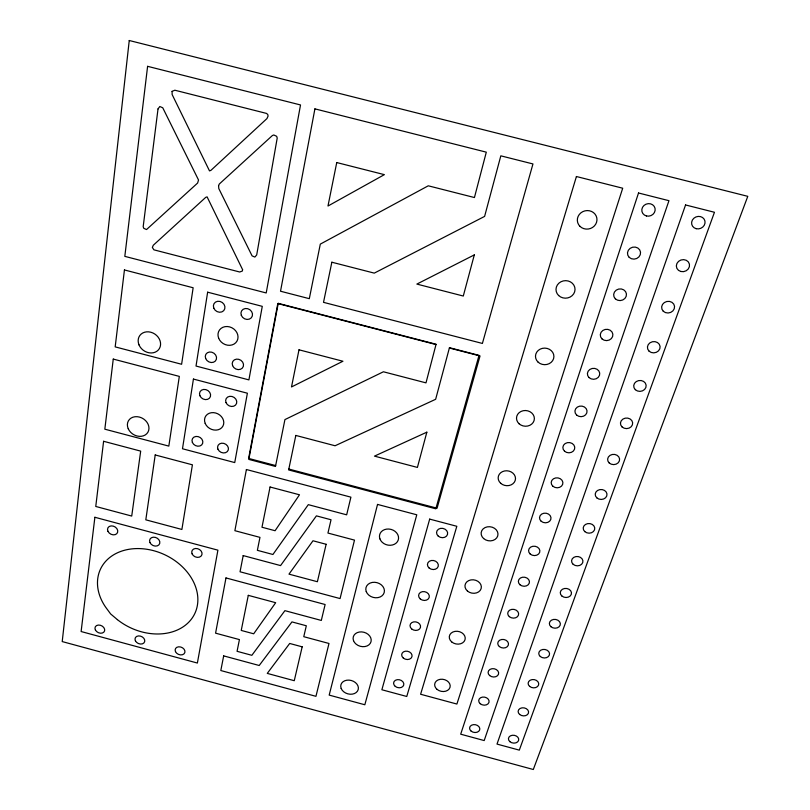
<?xml version="1.0" encoding="UTF-8"?>
<svg xmlns="http://www.w3.org/2000/svg" width="810" height="810" viewBox="0 0 810 810"><rect width="100%" height="100%" fill="white"/><g stroke="black" fill="none" stroke-linecap="round" stroke-linejoin="round"><path stroke-width="1.21" d="M436.013 344.554L277.8 303.568L248.629 458.43L275.663 465.568M449.378 348.017L480.036 355.954L437.066 508.214L288.826 469.051M129.246 40.5L62.218 641.581L533.304 769.5L747.782 196.334L129.246 40.5M147.602 66.329L124.821 256.365L266.207 292.957L300.52 104.956L147.602 66.329M113.258 359.083L104.834 429.189L168.824 446.108L179.324 376.397L113.258 359.083M103.599 441.288L95.762 506.463L131.726 516.061L140.687 451.119L103.599 441.288M124.436 269.953L115.182 346.882L181.612 364.267L193.144 287.763L124.436 269.953M94.881 517.276L81.121 631.537L197.377 663.046L217.91 550.162L94.881 517.276M158.021 108.915L143.178 226.689L143.785 228.319L146.519 229.564L197.61 183.05L198.531 180.012L162.739 107.77L159.813 106.515L158.021 108.915M172.074 91.388L172.145 94.567L209.506 170.89L210.894 170.383L266.956 118.574L268.08 116.083L267.756 114.493L266.5 113.41L174.839 90.214L172.074 91.388M155.206 454.957L145.81 519.828L181.885 529.456L192.415 464.818L155.206 454.957M218.589 185.601L218.791 188.548L252.092 255.889L254.877 257.064L256.699 254.937L277.212 138.075L276.666 136.303L273.79 134.976L272.373 135.543L219.307 184.022L218.589 185.601M193.428 379.07L182.483 448.76L234.738 462.571L247.384 393.214L193.428 379.07M207.644 292.187L196.02 366.049L248.903 379.89L262.278 306.352L207.644 292.187M242.595 269.659L242.362 271.026L239.719 272.008L153.91 249.834L152.351 247.445L153.292 245.248L205.72 197.367L207.097 196.87L242.595 269.659M225.98 577.935L215.581 633.167L239.426 639.596L237.067 651.311L251.859 655.31L284.907 610.659L321.307 620.44L325.124 604.513L225.98 577.935M246.402 469.517L234.88 530.692L259.969 537.374L257.367 550.324L272.919 554.486L308.306 504.65L346.66 514.826L350.902 497.158L246.402 469.517M278.235 303.345L248.812 459.402L275.481 466.449L284.928 419.59L383.413 371.78L425.989 382.867L436.094 344.23L278.235 303.345M314.908 108.864L280.523 291.225L309.309 298.677L320.304 244.124L428.267 185.804L474.437 197.539L486.304 152.159L314.908 108.864M223.671 655.887L220.816 670.538L315.951 696.327L328.992 643.474L303.77 636.69L306.322 625.776L291.954 621.908L259.2 665.496L223.671 655.887M243.192 555.589L240.043 571.779L340.068 598.57L354.496 540.118L327.939 533.061L331.037 519.757L316.406 515.869L280.564 565.582L243.192 555.589M248.285 595.35L241.238 630.433L253.692 633.795L275.673 602.701L248.285 595.35M270.064 487.002L261.974 527.239L275.086 530.722L299.487 494.788L270.064 487.002M299.001 349.809L291.509 386.957L342.924 361.24L299.001 349.809M336.747 162.547L327.979 206.023L384.365 174.646L336.747 162.547M295.822 435.436L288.643 469.932L435.81 508.812L479.034 355.357L449.459 347.692L435.648 399.289L335.067 445.763L295.822 435.436M331.857 262.217L323.514 302.343L482.395 343.44L532.96 163.944L500.823 155.834L484.613 216.402L374.271 273.122L331.857 262.217M302.181 646.826L294.263 680.704L267.27 673.394L289.686 643.464L302.181 646.826M326.136 544.279L317.388 581.732L288.988 574.138L312.984 540.776L326.136 544.279M377.531 504.417L329.184 695.101L364.834 704.761L416.775 514.795L377.531 504.417M426.85 432.175L417.413 467.421L374.473 456.131L426.85 432.175M474.306 254.897L463.29 296.035L416.877 284.087L474.306 254.897M429.685 519.109L381.875 689.755L406.762 696.478L456.82 526.287L429.685 519.109M576.416 176.519L420.603 694.251L456.891 704.052L622.708 188.214L576.416 176.519M638.523 192.993L460.688 734.184L484.188 740.563L668.959 200.688L638.523 192.993M685.554 204.96L497.006 744.086L519.311 750.131L714.46 212.271L685.554 204.96M117.389 619.63L110.646 613.95L105.675 607.216A52.123 40.328 25.2 0 1 139.138 548.583A52.123 40.328 25.2 0 1 196.445 609.302A52.123 40.328 25.2 0 1 117.389 619.63M580 226.375A9.852 9.244 -12 0 0 596.565 222.274A9.852 9.244 -12 0 0 584.881 210.883A9.852 9.244 -12 0 0 580 226.375M558.647 295.539A9.518 8.758 -3 0 0 574.654 291.792A9.518 8.758 -3 0 0 563.254 280.928A9.518 8.758 -3 0 0 558.647 295.539M538.093 362.131A9.224 8.292 2.3 0 0 553.564 358.719A9.224 8.292 2.3 0 0 542.437 348.341A9.224 8.292 2.3 0 0 538.093 362.131M519.068 423.751A8.95 7.857 5.5 0 0 534.053 420.653A8.95 7.857 5.5 0 0 523.179 410.721A8.95 7.857 5.5 0 0 519.068 423.751M500.691 483.286A8.697 7.442 7.7 0 0 515.211 480.462A8.697 7.442 7.7 0 0 504.579 470.954A8.697 7.442 7.7 0 0 500.691 483.286M483.631 538.549A8.464 7.057 9.2 0 0 497.715 535.977A8.464 7.057 9.2 0 0 487.316 526.854A8.464 7.057 9.2 0 0 483.631 538.549M467.431 591.027A8.252 6.713 10.3 0 0 481.11 588.678A8.252 6.713 10.3 0 0 470.934 579.909A8.252 6.713 10.3 0 0 467.431 591.027M451.717 641.935A8.039 6.379 11.1 0 0 465.001 639.799A8.039 6.379 11.1 0 0 455.048 631.365A8.039 6.379 11.1 0 0 451.717 641.935M437.066 689.381A7.837 6.075 11.8 0 0 449.985 687.427A7.837 6.075 11.8 0 0 440.235 679.317A7.837 6.075 11.8 0 0 437.066 689.381M646.441 215.956A6.743 6.217 -18.8 0 0 655.027 208.271A6.743 6.217 -18.8 0 0 644.001 205.456A6.743 6.217 -18.8 0 0 646.441 215.956M629.188 257.337A6.581 6.034 -13 0 0 640.264 254.684A6.581 6.034 -13 0 0 632.61 247.212A6.581 6.034 -13 0 0 629.188 257.337M615.347 298.829A6.439 5.852 -8.2 0 0 626.191 296.328A6.439 5.852 -8.2 0 0 618.648 289.059A6.439 5.852 -8.2 0 0 615.347 298.829M601.982 338.894A6.308 5.66 -4.5 0 0 612.613 336.525A6.308 5.66 -4.5 0 0 605.161 329.457A6.308 5.66 -4.5 0 0 601.982 338.894M589.062 377.592A6.186 5.488 -1.5 0 0 599.491 375.354A6.186 5.488 -1.5 0 0 592.15 368.479A6.186 5.488 -1.5 0 0 589.062 377.592M576.588 415.003A6.065 5.316 0.9 0 0 586.804 412.887A6.065 5.316 0.9 0 0 579.565 406.185A6.065 5.316 0.9 0 0 576.588 415.003M564.519 451.18A5.964 5.143 2.8 0 0 574.543 449.175A5.964 5.143 2.8 0 0 567.395 442.655A5.964 5.143 2.8 0 0 564.519 451.18M552.835 486.192A5.862 4.981 4.3 0 0 562.677 484.299A5.862 4.981 4.3 0 0 555.63 477.94A5.862 4.981 4.3 0 0 552.835 486.192M541.151 521.235A5.761 4.83 5.6 0 0 550.8 519.443A5.761 4.83 5.6 0 0 543.844 513.246A5.761 4.83 5.6 0 0 541.151 521.235M530.206 554.03A5.66 4.678 6.6 0 0 539.683 552.339A5.66 4.678 6.6 0 0 532.818 546.294A5.66 4.678 6.6 0 0 530.206 554.03M519.959 584.739A5.579 4.546 7.5 0 0 529.274 583.139A5.579 4.546 7.5 0 0 522.501 577.236A5.579 4.546 7.5 0 0 519.959 584.739M509.318 616.643A5.488 4.404 8.3 0 0 518.461 615.134A5.488 4.404 8.3 0 0 511.778 609.373A5.488 4.404 8.3 0 0 509.318 616.643M499.345 646.542A5.397 4.273 9 0 0 508.326 645.114A5.397 4.273 9 0 0 501.724 639.485A5.397 4.273 9 0 0 499.345 646.542M489.665 675.56A5.316 4.151 9.5 0 0 498.494 674.214A5.316 4.151 9.5 0 0 491.974 668.716A5.316 4.151 9.5 0 0 489.665 675.56M480.259 703.738A5.235 4.03 10 0 0 488.946 702.472A5.235 4.03 10 0 0 482.507 697.096A5.235 4.03 10 0 0 480.259 703.738M471.126 731.116A5.164 3.918 10.5 0 0 479.672 729.911A5.164 3.918 10.5 0 0 473.313 724.656A5.164 3.918 10.5 0 0 471.126 731.116M696.154 228.683A6.814 6.176 -20.3 0 0 704.943 221.039A6.814 6.176 -20.3 0 0 693.887 218.214A6.814 6.176 -20.3 0 0 696.154 228.683M680.846 271.492A6.652 5.994 -15.4 0 0 689.421 264.141A6.652 5.994 -15.4 0 0 678.567 261.357A6.652 5.994 -15.4 0 0 680.846 271.492M663.269 311.232A6.5 5.812 -11.1 0 0 674.254 308.752A6.5 5.812 -11.1 0 0 666.782 301.502A6.5 5.812 -11.1 0 0 663.269 311.232M649.053 351.135A6.369 5.64 -7.5 0 0 659.816 348.796A6.369 5.64 -7.5 0 0 652.445 341.739A6.369 5.64 -7.5 0 0 649.053 351.135M635.323 389.681A6.237 5.457 -4.5 0 0 645.874 387.474A6.237 5.457 -4.5 0 0 638.604 380.609A6.237 5.457 -4.5 0 0 635.323 389.681M622.06 426.941A6.115 5.295 -2 0 0 632.397 424.845A6.115 5.295 -2 0 0 625.219 418.162A6.115 5.295 -2 0 0 622.06 426.941M609.221 462.976A6.004 5.133 0 0 0 619.356 460.991A6.004 5.133 0 0 0 612.279 454.481A6.004 5.133 0 0 0 609.221 462.976M596.808 497.836A5.893 4.971 1.7 0 0 606.751 495.963A5.893 4.971 1.7 0 0 599.764 489.615A5.893 4.971 1.7 0 0 596.808 497.836M584.779 531.593A5.791 4.819 3.2 0 0 594.54 529.821A5.791 4.819 3.2 0 0 587.655 523.635A5.791 4.819 3.2 0 0 584.779 531.593M573.136 564.287A5.7 4.678 4.4 0 0 582.714 562.616A5.7 4.678 4.4 0 0 575.92 556.581A5.7 4.678 4.4 0 0 573.136 564.287M561.846 595.978A5.609 4.536 5.4 0 0 571.263 594.398A5.609 4.536 5.4 0 0 564.54 588.495A5.609 4.536 5.4 0 0 561.846 595.978M550.911 626.697A5.518 4.404 6.3 0 0 560.155 625.209A5.518 4.404 6.3 0 0 553.524 619.447A5.518 4.404 6.3 0 0 550.911 626.697M540.29 656.495A5.427 4.273 7.1 0 0 549.372 655.087A5.427 4.273 7.1 0 0 542.822 649.468A5.427 4.273 7.1 0 0 540.29 656.495M529.639 686.404A5.346 4.151 7.8 0 0 538.559 685.078A5.346 4.151 7.8 0 0 532.099 679.59A5.346 4.151 7.8 0 0 529.639 686.404M519.645 714.46A5.265 4.03 8.5 0 0 528.424 713.205A5.265 4.03 8.5 0 0 522.035 707.839A5.265 4.03 8.5 0 0 519.645 714.46M509.935 741.707A5.184 3.918 9 0 0 518.572 740.532A5.184 3.918 9 0 0 512.264 735.278A5.184 3.918 9 0 0 509.935 741.707M438.281 536.149A5.589 4.657 12 0 0 447.505 534.438A5.589 4.657 12 0 0 440.539 528.393A5.589 4.657 12 0 0 438.281 536.149M429.148 568.033A5.508 4.516 12.5 0 0 438.21 566.413A5.508 4.516 12.5 0 0 431.335 560.51A5.508 4.516 12.5 0 0 429.148 568.033M420.289 598.954A5.417 4.384 12.8 0 0 429.199 597.415A5.417 4.384 12.8 0 0 422.405 591.664A5.417 4.384 12.8 0 0 420.289 598.954M411.693 628.955A5.336 4.253 13.2 0 0 420.451 627.507A5.336 4.253 13.2 0 0 413.748 621.878A5.336 4.253 13.2 0 0 411.693 628.955M403.339 658.085A5.265 4.131 13.4 0 0 411.956 656.707A5.265 4.131 13.4 0 0 405.344 651.21A5.265 4.131 13.4 0 0 403.339 658.085M395.24 686.364A5.184 4.01 13.7 0 0 403.714 685.068A5.184 4.01 13.7 0 0 397.183 679.691A5.184 4.01 13.7 0 0 395.24 686.364M139.026 344.908A11.775 9.963 34.7 0 0 158.304 350.021A11.775 9.963 34.7 0 0 150.792 332.221A11.775 9.963 34.7 0 0 139.026 344.908M205.183 423.357A9.963 8.383 28 0 0 221.677 427.761A9.963 8.383 28 0 0 215.612 412.989A9.963 8.383 28 0 0 205.183 423.357M226 402.57A5.751 4.901 28 0 0 235.538 405.091A5.751 4.901 28 0 0 232.075 396.495A5.751 4.901 28 0 0 226 402.57M199.898 395.715A5.761 4.88 29.6 0 0 209.415 398.226A5.761 4.88 29.6 0 0 205.872 389.62A5.761 4.88 29.6 0 0 199.898 395.715M217.92 449.165A5.629 4.698 26.5 0 0 227.256 451.646A5.629 4.698 26.5 0 0 223.833 443.384A5.629 4.698 26.5 0 0 217.92 449.165M192.375 442.422A5.629 4.688 28 0 0 201.69 444.903A5.629 4.688 28 0 0 198.197 436.62A5.629 4.688 28 0 0 192.375 442.422M128.233 428.743A11.289 9.274 31 0 0 146.792 433.714A11.289 9.274 31 0 0 139.492 417.089A11.289 9.274 31 0 0 128.233 428.743M95.377 629.927A5.093 3.827 25.8 0 0 103.781 632.215A5.093 3.827 25.8 0 0 100.349 625.259A5.093 3.827 25.8 0 0 95.377 629.927M175.497 651.635A5.083 3.858 22.7 0 0 183.941 653.933A5.083 3.858 22.7 0 0 180.721 647.018A5.083 3.858 22.7 0 0 175.497 651.635M135.391 640.771A5.083 3.847 24.3 0 0 143.805 643.059A5.083 3.847 24.3 0 0 140.484 636.123A5.083 3.847 24.3 0 0 135.391 640.771M107.953 531.33A5.356 4.202 28.1 0 0 116.772 533.699A5.356 4.202 28.1 0 0 113.208 526.105A5.356 4.202 28.1 0 0 107.953 531.33M149.971 542.578A5.346 4.232 26.3 0 0 158.811 544.958A5.346 4.232 26.3 0 0 155.368 537.384A5.346 4.232 26.3 0 0 149.971 542.578M192.091 553.848A5.336 4.253 24.4 0 0 200.961 556.237A5.336 4.253 24.4 0 0 197.63 548.684A5.336 4.253 24.4 0 0 192.091 553.848M379.89 538.842A9.669 8.019 15.2 0 0 396.07 543.186A9.669 8.019 15.2 0 0 391.088 529.406A9.669 8.019 15.2 0 0 379.89 538.842M366.242 591.573A9.426 7.614 15.4 0 0 382.006 595.836A9.426 7.614 15.4 0 0 377.075 582.673A9.426 7.614 15.4 0 0 366.242 591.573M353.535 640.7A9.194 7.249 15.6 0 0 368.894 644.881A9.194 7.249 15.6 0 0 364.024 632.286A9.194 7.249 15.6 0 0 353.535 640.7M341.172 688.449A8.971 6.905 15.7 0 0 356.167 692.55A8.971 6.905 15.7 0 0 351.337 680.501A8.971 6.905 15.7 0 0 341.172 688.449M218.649 338.175A10.368 9.021 31.6 0 0 235.791 342.701A10.368 9.021 31.6 0 0 229.564 326.875A10.368 9.021 31.6 0 0 218.649 338.175M232.571 365.604A5.852 5.062 29.5 0 0 242.271 368.165A5.852 5.062 29.5 0 0 238.768 359.306A5.852 5.062 29.5 0 0 232.571 365.604M205.659 358.526A5.862 5.042 31.3 0 0 215.339 361.068A5.862 5.042 31.3 0 0 211.764 352.198A5.862 5.042 31.3 0 0 205.659 358.526M213.779 308.104A6.004 5.255 33.9 0 0 223.681 310.696A6.004 5.255 33.9 0 0 220.047 301.452A6.004 5.255 33.9 0 0 213.779 308.104M241.299 315.303A5.994 5.285 32 0 0 251.221 317.895A5.994 5.285 32 0 0 247.668 308.681A5.994 5.285 32 0 0 241.299 315.303"/></g></svg>
